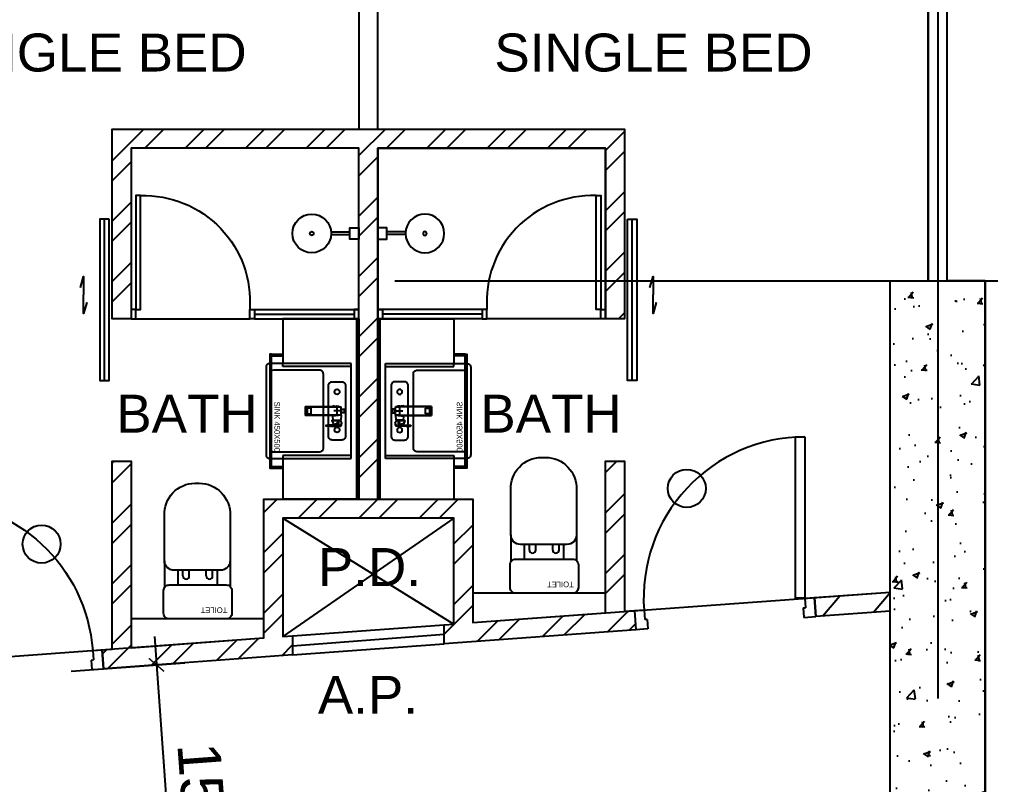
# Model space of a CAD drawing. Header units: millimetres. Extents: x 1500 to 71987, y 7230 to 49618.
# Drawn here: x 41162 to 46278, y 32797 to 36827 of the extents above; entities that cross this region are included whole.
import ezdxf
from ezdxf.enums import TextEntityAlignment as Align

# ---------------------------------------------------------------- set-up
doc = ezdxf.new("R2010")
doc.units = ezdxf.units.MM
doc.header["$MEASUREMENT"] = 0
doc.linetypes.add('CENTERX2', pattern=[101.6, 63.5, -12.7, 12.7, -12.7])
doc.layers.get('0').update_dxf_attribs({"color": 8})
doc.layers.get('Defpoints').update_dxf_attribs({"color": 8})
doc.layers.add('00-NONPLOT', color=8, linetype='Continuous', plot=False)
doc.layers.add('LP-Nonplot', color=8, linetype='Continuous', plot=False)
for name, color, linetype in [('Default', 8, 'Continuous'), ('Door', 8, 'Continuous'), ('Dry Wall', 8, 'Continuous'), ('FSD', 8, 'Continuous'), ('GBP A.P.', 8, 'Continuous'), ('GBP Dim', 8, 'Continuous'), ('GBP Text 200', 8, 'Continuous'), ('grid', 8, 'CENTERX2'), ('hatch', 8, 'Continuous'), ('LP-Sanitary', 8, 'Continuous'), ('LP-Sanitary2', 8, 'Continuous'), ('LP-WC', 8, 'Continuous'), ('PD', 8, 'Continuous'), ('PD DOOR', 8, 'Continuous'), ('TEXT', 8, 'Continuous'), ('TEXT Ref', 8, 'Continuous'), ('WALL-NEW', 8, 'Continuous'), ('WALL-STRUCTURE', 8, 'Continuous'), ('zzz-room mix', 8, 'Continuous')]:
    doc.layers.add(name, color=color, linetype=linetype)
doc.layers.add('LP-Furn built-in', color=8, linetype='Continuous', lineweight=0)
doc.styles.add('BH', font='arial.ttf')
doc.dimstyles.new('200 GBP', dxfattribs={"dimscale": 1.5, "dimtxt": 150, "dimasz": 50, "dimexe": 100, "dimexo": 50, "dimgap": 50, "dimtad": 1, "dimdec": 0, "dimzin": 0, "dimdsep": 46, "dimtxsty": 'BH', "dimblk": 'ARCHTICK', "dimcen": 0.09, "dimdle": 100, "dimclrd": 9, "dimclre": 9, "dimclrt": 1, "dimadec": 0, "dimazin": 0, "dimtfac": 1, "dimtdec": 0, "dimtix": 1, "dimtmove": 2, "dimatfit": 3, "dimldrblk": 'ARCHTICK', "dimfxl": 300, "dimfxlon": 1, "dimtolj": 1, "dimtzin": 0, "dimarcsym": 0})

# ---------------------------------------------------------------- blocks, each defined once
blk = doc.blocks.new('DR1CR2')
at = {"layer": 'Door'}
for p, q in [((-50, 0), (-50, -50)), ((-50, 0), (0, 0)), ((0, 0), (0, -75)), ((-62.5, -50), (-50, -50)), ((-62.5, -50), (-62.5, -100)), ((-62.5, -100), (0, -100)), ((0, -75), (0, -100))]:
    blk.add_line(p, q, dxfattribs=at)
blk = doc.blocks.new('pln_toilet')
for p, q in [((-170.1, -306.5), (-170.1, -171.6)), ((175.5, -306.5), (175.5, -165.2)), ((-78.2, -226.9), (-78.2, -256.5)), ((-45, -226.9), (-45, -256.5)), ((44.7, -226.9), (44.7, -256.5)), ((77.9, -226.9), (77.9, -256.5))]:
    blk.add_line(p, q)
for points in [[(180, -30), (180, -149.3, -0.414214), (150, -179.3), (-150, -179.3, -0.414214), (-180, -149.3), (-180, -30, -0.414214), (-150, 0), (150, 0, -0.414214)], [(175.5, -306.5), (175.5, -545.1, -0.424695), (14, -715.1), (-7.8, -715.1, -0.423698), (-170.1, -545.1), (-170.1, -306.5, -0.414214), (-120.1, -256.5), (125.5, -256.5, -0.414214)]]:
    blk.add_lwpolyline(points, format="xyb", close=True)
for points in [[(-101.9, -256.5), (-101.9, -179.3)], [(102.9, -179.3), (102.9, -256.5)]]:
    blk.add_lwpolyline(points)
for centre in [(-61.6, -226.9), (61.3, -226.9)]:
    blk.add_arc(centre, 16.6, 0, 180)
at = {"layer": '00-NONPLOT', "insert": (-155.8, -31.2), "char_height": 30, "width": 702.887, "attachment_point": 1}
blk.add_mtext('TOILET', dxfattribs=at)
blk = doc.blocks.new('SEANNOT_GROUP2')
at = {"layer": 'Default'}
blk.add_line((81.5, 351.1), (81.5, 317.9), dxfattribs=at)
blk = doc.blocks.new('SEANNOT_GROUP3')
at = {"layer": 'Default'}
blk.add_line((99.8, 335.2), (63.8, 335.2), dxfattribs=at)
blk = doc.blocks.new('ghtfdgd')
at = {"layer": 'LP-Sanitary'}
for p, q in [((79214.2, -115039.6), (79218.2, -114994.6)), ((79215.7, -115019.1), (79215.7, -115005.6)), ((79215.7, -115005.6), (79217.2, -115005.6)), ((79220.2, -114994.6), (79217.1, -115027.9)), ((79220.2, -114994.6), (79218.2, -114994.6)), ((79218.9, -115183.4), (79220.2, -114994.6)), ((79261.1, -114994.6), (79220.2, -114994.6)), ((79230.7, -114993.6), (79230.7, -114979.6)), ((79231.2, -114979.1), (79250.2, -114979.1)), ((79250.2, -114994.1), (79231.2, -114994.1)), ((79238.9, -114994.1), (79238.9, -114994.6)), ((79242.4, -114994.6), (79242.4, -114994.1)), ((79250.7, -114979.6), (79250.7, -114993.6)), ((79263.2, -114994.6), (79261.1, -114994.6)), ((79261.1, -114994.6), (79262.4, -115183.4)), ((79264.2, -115027.9), (79261.1, -114994.6)), ((79263.2, -114994.6), (79288.7, -114996.6)), ((79263.2, -114994.6), (79267.1, -115039.6)), ((79288.7, -115037.7), (79288.7, -114996.6)), ((79290.7, -115009.4), (79290.7, -115000.9)), ((79290.7, -115009.6), (79290.7, -115009.4)), ((79290.7, -115010.3), (79290.7, -115009.6)), ((79290.7, -115044.4), (79290.7, -115010.3)), ((79290.9, -115010.4), (79310.4, -115018.6)), ((79290.9, -115010.4), (79290.9, -115044.5)), ((79310.7, -115017.8), (79291, -115009.5)), ((79291, -115009.5), (79291, -115009.5)), ((79291, -115009.5), (79291, -115009.5)), ((79310.4, -115018.6), (79310.5, -115018.7)), ((79310.5, -115018.7), (79310.5, -115027.4)), ((79310.7, -115017.8), (79314.8, -115009.2)), ((79315.2, -115010.7), (79313.6, -115020.4)), ((79315.2, -115010.7), (79317.3, -115050.4)), ((79318, -115050.2), (79316, -115010.5)), ((79317.3, -115002.9), (79318.9, -114997.5)), ((79319.4, -115044.7), (79317.3, -115002.9)), ((79318.7, -114997.4), (79318.9, -114997.5)), ((79319.3, -114997.6), (79318.9, -114997.4)), ((79318.9, -114997.5), (79319.4, -114997.7)), ((79319.4, -114997.7), (79319.4, -115044.7)), ((79319.8, -115045.3), (79319.8, -114998.3)), ((79217.1, -115027.9), (79214.2, -115039.6)), ((79217.1, -115039.6), (79214.2, -115039.6)), ((79217.5, -115184.4), (79217.1, -115027.9)), ((79264.2, -115027.9), (79263.8, -115184.4)), ((79264.2, -115027.9), (79267.1, -115039.6)), ((79267.1, -115039.6), (79264.2, -115039.6)), ((79288.7, -115037.7), (79267.1, -115039.6)), ((79290.7, -115044.7), (79290.7, -115044.4)), ((79290.9, -115044.5), (79310.4, -115036.3)), ((79291, -115044.9), (79310.7, -115036.6)), ((79310.4, -115036.3), (79310.5, -115036.2)), ((79310.5, -115036.2), (79310.5, -115027.4)), ((79313.5, -115028.9), (79313.5, -115020.8)), ((79313.5, -115020.8), (79317.3, -115050.9)), ((79313.5, -115028.9), (79313.5, -115036.9)), ((79313.5, -115036.9), (79317.3, -115075.5)), ((79313.5, -115037), (79317.3, -115075.5)), ((79313.6, -115020.5), (79313.6, -115020.4)), ((79317.3, -115050.5), (79313.6, -115020.5)), ((79317.3, -115050.4), (79317.3, -115050.5)), ((79317.3, -115051.4), (79317.3, -115063.3)), ((79317.3, -115075.1), (79317.3, -115063.3)), ((79317.7, -115051.6), (79318.9, -115052.3)), ((79317.7, -115063.5), (79317.7, -115051.6)), ((79317.7, -115063.5), (79317.7, -115075.4)), ((79319.4, -115051), (79318, -115050.2)), ((79318.9, -115074.8), (79318.9, -115052.3)), ((79319.4, -115044.7), (79319.4, -115051)), ((79319.8, -115051.6), (79319.8, -115045.3)), ((79319.8, -115051.9), (79319.8, -115051.6)), ((79319.8, -115051.9), (79319.8, -115074.4)), ((79317.7, -115075.4), (79318.9, -115074.8)), ((79318, -115076), (79319.3, -115075.3)), ((79319.8, -115074.4), (79319.8, -115074.6)), ((79225, -115154.8), (79225, -115173.1)), ((79255.3, -115153.8), (79226, -115153.8)), ((79255.3, -115154), (79226, -115154)), ((79256.3, -115173.1), (79256.3, -115154.8)), ((79218.9, -115183.4), (79217.5, -115184.4)), ((79217.5, -115184.4), (79263.8, -115184.4)), ((79262.4, -115183.4), (79218.9, -115183.4)), ((79226, -115174.1), (79255.3, -115174.1)), ((79262.4, -115183.4), (79263.8, -115184.4))]:
    blk.add_line(p, q, dxfattribs=at)
for centre, radius, start, end in [((79240.7, -115019.1), 25, 180, 185.7425), ((79231.2, -114979.6), 0.5, 90, 180), ((79231.2, -114993.6), 0.5, 180, 270), ((79250.2, -114979.6), 0.5, 0, 90), ((79250.2, -114993.6), 0.5, 270, 0), ((79280.3, -115017.1), 20, 56.8024, 65.1654), ((79290.9, -115000.9), 0.2, 127.8526, 180), ((79511, -115282.7), 357.7, 125.8498, 127.9825), ((79530.3, -115308.3), 389.7, 125.9264, 127.8836), ((79234, -109870), 5139.5, 270.6358, 270.8997), ((79227.2, -108854.2), 6155.7, 270.59451, 270.81562), ((79288.3, -115009.7), 2.67, 3.1953, 9.3367), ((79301.7, -114992.9), 0.28, 69.6864, 135.2011), ((79319.7, -114996.5), 23.1, 247.1252, 247.4995), ((79314, -115009.4), 0.822, 12.8215, 37.3786), ((79314.7, -115011.5), 2.53, 77.4972, 90.7881), ((79315.1, -115009.5), 0.509, 38.0096, 78.4052), ((84763.2, -116562.2), 5664.7, 164.0221, 164.0885), ((79313.8, -115010.5), 2.18, 358.6743, 36.2852), ((79318.5, -114997.9), 0.689, 55.9542, 80.1325), ((79319, -114998.3), 0.8, 0.0065, 61.4767), ((79280.3, -115017.1), 20, 294.8346, 301.6128), ((79290.9, -115044.7), 0.2, 180.014, 293.047), ((79339.3, -115104.4), 73.6, 112.7571, 112.8748), ((79312.3, -115020.9), 1.23, 6.0946, 11.5159), ((79308.7, -115037.4), 4.84, 5.245, 7.1928), ((79310.7, -115037.3), 2.83, 5.6454, 8.8147), ((79317.8, -115050.7), 0.54, 62.2217, 149.6873), ((79305.3, -115051.3), 11.9, 359.6229, 2.1624), ((79315.7, -115050), 2.38, 342.3129, 353.972), ((79317.3, -115050.2), 0.738, 359.2113, 2.9985), ((79319.1, -115051.6), 0.688, 1.5121, 63.734), ((79313.2, -115075.2), 4.12, 356.1198, 1.3814), ((79317.8, -115075.5), 0.494, 177.6992, 295.8531), ((79318.6, -115075.3), 0.938, 181.0891, 220.2205), ((79319, -115074.6), 0.786, 294.1963, 0.4917)]:
    blk.add_arc(centre, radius, start, end, dxfattribs=at)
for centre, major_axis, ratio, start_param, end_param in [((79290.9, -115000.9), (0.2, 0), 0.870233, 1.308042, 3.141593), ((79290.9, -115009.4), (0.2, 0), 0.870251, 1.333095, 3.141593), ((79290.9, -115010.3), (0.2, 0), 0.5, 3.141593, 4.712389), ((79290.9, -115000.9), (0.123, -0.158), 0.834595, 2.099205, 3.141593), ((79290.9, -115000.9), (0.123, -0.158), 0.834595, 3.141593, 3.165459), ((79290.9, -115010), (0.077, 0.836), 0.04975, 4.217846, 5.325586), ((79301.6, -114992.9), (0.117, -0.162), 0.844851, 2.109561, 3.167674), ((79310.4, -115018.2), (-0.311, -0.737), 0.21898, 1.092037, 2.210933), ((79310.5, -115018.3), (-0.309, -0.738), 0.217421, 1.09135, 2.210755), ((79315.1, -115009.6), (0.173, 0.708), 0.018166, 0.444134, 0.918054), ((79315.3, -115009.6), (0.412, 0.321), 0.549065, 0.513637, 1.195391), ((79315.7, -115010.9), (-0.499, -0.026), 0.868619, 4.118709, 5.82428), ((79316.8, -115003.6), (0.961, -0.275), 0.902908, 1.271288, 1.565184), ((79318.4, -114998), (-0.211, -0.772), 0.117484, 2.694436, 3.141054), ((79318.5, -114998.1), (-0.382, -0.703), 0.237912, 2.705017, 3.14394), ((79319, -114998.3), (-0.382, -0.703), 0.237912, 2.705017, 3.141091), ((79319, -114998.3), (-0.8, 0), 0.876594, 3.141494, 4.164132), ((79290.9, -115044.4), (0.2, 0), 0.5, 3.141593, 4.712389), ((79290.9, -115044.1), (-0.077, 0.836), 0.04975, 2.065339, 3.17308), ((79310.4, -115035.9), (-0.311, 0.737), 0.21898, 2.049556, 3.141593), ((79310.5, -115035.8), (-0.309, 0.738), 0.217421, 2.050243, 3.169648), ((79310.4, -115035.9), (-0.311, 0.737), 0.21898, 3.141593, 3.168451), ((79314.3, -115020.6), (-0.782, -0.167), 0.921627, 5.682069, 6.099643), ((79314.3, -115020.8), (-0.794, -0.099), 0.898005, 5.760928, 6.175764), ((79314.3, -115036.7), (0.793, 0.106), 0.789486, 3.026004, 3.133916), ((79314.3, -115036.9), (0.796, 0.077), 0.827125, 3.057559, 3.141593), ((79317.8, -115050.6), (-0.5, -0.016), 0.857677, 4.139605, 5.842177), ((79317.8, -115050.9), (-0.5, -0.02), 0.273668, 4.356492, 6.23412), ((79317.8, -115063.3), (-0.5, 0), 0.5, 0.054498, 1.448623), ((79319, -115045.3), (-0.8, 0), 0.876594, 3.141494, 4.164132), ((79317.8, -115075.5), (-0.494, 0.079), 0.969108, 0.192451, 2.070079), ((79226, -115154.8), (-1, 0), 0.992546, 4.712389, 6.283185), ((79226, -115154.9), (1, 0), 0.890286, 1.570796, 3.141593), ((79226, -115173.1), (1, 0), 0.992546, 3.141593, 4.712389), ((79255.3, -115154.8), (-1, 0), 0.992546, 3.141593, 4.712389), ((79255.3, -115154.9), (1, 0), 0.890286, 0, 1.570796), ((79255.3, -115173.1), (1, 0), 0.992546, 4.712389, 6.283185)]:
    blk.add_ellipse(centre, major_axis=major_axis, ratio=ratio, start_param=start_param, end_param=end_param, dxfattribs=at)
for points, knots in [([(79291, -115009.5), (79291, -115009.5), (79290.9, -115009.5), (79290.8, -115009.6), (79290.7, -115009.6), (79290.7, -115009.6)], [0, 0, 0, 0, 0.5, 0.5, 1, 1, 1, 1]), ([(79291, -115000.7), (79291, -115000.8), (79291, -115000.8), (79291, -115000.9), (79291, -115001.2), (79291, -115001.4), (79291, -115001.7), (79291, -115002.7), (79291, -115003.8), (79291, -115004.8), (79291, -115006.3), (79291, -115007.8), (79291, -115009.2)], [0, 0, 0, 0, 0.02306, 0.02306, 0.02306, 0.115301, 0.115301, 0.115301, 0.484264, 0.484264, 0.484264, 1, 1, 1, 1]), ([(79301.6, -114992.7), (79301.9, -114992.8), (79302.2, -114992.9), (79302.5, -114993), (79305, -114993.6), (79307.5, -114994.3), (79310.1, -114995), (79312.9, -114995.8), (79315.8, -114996.6), (79318.7, -114997.4)], [0, 0, 0, 0, 0.051688, 0.051688, 0.051688, 0.494848, 0.494848, 0.494848, 1, 1, 1, 1]), ([(79310.5, -115018.7), (79310.9, -115018.8), (79311.2, -115019), (79311.9, -115019.4), (79312.2, -115019.7), (79312.8, -115020.1), (79313, -115020.3), (79313.4, -115020.5), (79313.5, -115020.5), (79313.5, -115020.7)], [0, 0, 0, 0, 0.25, 0.25, 0.5, 0.5, 0.75, 0.75, 1, 1, 1, 1]), ([(79313.6, -115020.4), (79313.5, -115020.2), (79313.5, -115020), (79313.3, -115019.6), (79313.2, -115019.3), (79312.7, -115018.8), (79312.3, -115018.6), (79311.6, -115018.2), (79311.2, -115018), (79310.8, -115017.9)], [0, 0, 0, 0, 0.25, 0.25, 0.5, 0.5, 0.75, 0.75, 1, 1, 1, 1]), ([(79314.8, -115009.2), (79314.8, -115009.2), (79314.9, -115009.2), (79314.9, -115009.2), (79315, -115009.2), (79315, -115009.2), (79315.1, -115009.2), (79315.2, -115009.2)], [0, 0, 0, 0, 0.25, 0.25, 0.5, 0.5, 1, 1, 1, 1]), ([(79317.1, -115002.7), (79317, -115003), (79316.9, -115003.3), (79316.8, -115003.6), (79316.5, -115004.7), (79316.2, -115005.8), (79315.9, -115006.9), (79315.7, -115007.6), (79315.4, -115008.3), (79315.2, -115009)], [0, 0, 0, 0, 0.131954, 0.131954, 0.131954, 0.659772, 0.659772, 0.659772, 1, 1, 1, 1]), ([(79315.2, -115009.2), (79315.2, -115009.2), (79315.2, -115009.2), (79315.2, -115009.2), (79315.2, -115009.2), (79315.2, -115009.2)], [0, 0, 0, 0, 0.5, 0.5, 1, 1, 1, 1]), ([(79315.2, -115009.2), (79315.3, -115009.3), (79315.3, -115009.4), (79315.3, -115009.5), (79315.3, -115009.6), (79315.3, -115009.8), (79315.3, -115009.8), (79315.3, -115009.9), (79315.3, -115010), (79315.2, -115010.2), (79315.2, -115010.3), (79315.2, -115010.5), (79315.2, -115010.6), (79315.2, -115010.7)], [0, 0, 0, 0, 0.125, 0.125, 0.25, 0.25, 0.375, 0.375, 0.5, 0.5, 0.75, 0.75, 1, 1, 1, 1]), ([(79318.7, -114997.4), (79318.6, -114997.5), (79318.6, -114997.7), (79318.5, -114997.9), (79318.2, -114999), (79317.9, -115000.1), (79317.5, -115001.2), (79317.4, -115001.7), (79317.2, -115002.2), (79317.1, -115002.7)], [0, 0, 0, 0, 0.095324, 0.095324, 0.095324, 0.707603, 0.707603, 0.707603, 1, 1, 1, 1]), ([(79310.5, -115036.2), (79310.9, -115036.1), (79311.2, -115035.9), (79311.9, -115035.6), (79312.2, -115035.5), (79312.8, -115035.6), (79313, -115035.7), (79313.4, -115036.2), (79313.5, -115036.5), (79313.5, -115036.8)], [0, 0, 0, 0, 0.25, 0.25, 0.5, 0.5, 0.75, 0.75, 1, 1, 1, 1]), ([(79310.8, -115036.5), (79311, -115036.5), (79311.3, -115036.3), (79311.8, -115036.2), (79312.2, -115036.1), (79312.5, -115036), (79312.8, -115036), (79313, -115036), (79313.1, -115036.1), (79313.2, -115036.2), (79313.4, -115036.3), (79313.5, -115036.6), (79313.5, -115036.7), (79313.5, -115036.8)], [0, 0, 0, 0, 0.124812, 0.2213171, 0.3092796, 0.3899271, 0.4711589, 0.5451559, 0.6166529, 0.6889172, 0.7974179, 0.8896188, 0.9816515, 0.9816515, 0.9816515, 0.9816515]), ([(79317.3, -115050.5), (79317.3, -115050.5), (79317.3, -115050.5), (79317.3, -115050.6), (79317.3, -115050.6), (79317.3, -115050.7), (79317.3, -115050.8), (79317.3, -115050.9)], [0, 0, 0, 0, 0.25, 0.25, 0.5, 0.5, 1, 1, 1, 1]), ([(79317.3, -115051.4), (79317.3, -115051.5), (79317.3, -115051.5), (79317.5, -115051.6), (79317.6, -115051.6), (79317.7, -115051.6)], [0, 0, 0, 0, 0.5, 0.5, 1, 1, 1, 1]), ([(79317.7, -115051.6), (79317.7, -115051.6), (79317.7, -115051.5), (79317.8, -115051.4), (79317.8, -115051.3), (79317.8, -115051.1), (79317.8, -115051), (79317.9, -115050.9), (79317.9, -115050.8), (79317.9, -115050.7)], [0, 0, 0, 0, 0.25, 0.25, 0.5, 0.5, 0.75, 0.75, 1, 1, 1, 1]), ([(79319.4, -115051), (79319.4, -115051), (79319.4, -115051), (79319.4, -115051), (79319.4, -115051), (79319.4, -115051), (79319.4, -115051), (79319.4, -115051.1), (79319.4, -115051.1), (79319.4, -115051.2), (79319.4, -115051.2), (79319.3, -115051.3), (79319.3, -115051.3), (79319.3, -115051.4), (79319.3, -115051.5), (79319.2, -115051.6), (79319.2, -115051.6), (79319.1, -115051.7), (79319.1, -115051.8), (79319, -115051.9), (79319, -115052), (79318.9, -115052.1), (79318.9, -115052.1), (79318.9, -115052.2), (79318.9, -115052.3), (79318.9, -115052.3), (79318.9, -115052.3), (79318.9, -115052.3), (79318.9, -115052.3), (79318.9, -115052.3), (79318.9, -115052.3)], [0, 0, 0, 0, 0.000034, 0.000034, 0.000034, 0.03445, 0.03445, 0.03445, 0.175251, 0.175251, 0.175251, 0.317196, 0.317196, 0.317196, 0.479622, 0.479622, 0.479622, 0.662074, 0.662074, 0.662074, 0.829132, 0.829132, 0.829132, 0.958486, 0.958486, 0.958486, 0.999966, 0.999966, 0.999966, 1, 1, 1, 1]), ([(79319.8, -115051.9), (79319.8, -115052), (79319.7, -115052), (79319.7, -115052.1), (79319.6, -115052.2), (79319.4, -115052.3), (79319.3, -115052.3), (79319.1, -115052.3), (79319, -115052.3), (79318.9, -115052.3)], [0, 0, 0, 0, 0.25, 0.25, 0.5, 0.5, 0.75, 0.75, 1, 1, 1, 1]), ([(79317.3, -115075.1), (79317.3, -115075.2), (79317.3, -115075.2), (79317.5, -115075.3), (79317.6, -115075.3), (79317.7, -115075.4)], [0, 0, 0, 0, 0.5, 0.5, 1, 1, 1, 1]), ([(79319.8, -115074.4), (79319.8, -115074.5), (79319.7, -115074.5), (79319.7, -115074.6), (79319.6, -115074.7), (79319.4, -115074.8), (79319.3, -115074.8), (79319.1, -115074.8), (79319, -115074.8), (79318.9, -115074.8)], [0, 0, 0, 0, 0.25, 0.25, 0.5, 0.5, 0.75, 0.75, 1, 1, 1, 1]), ([(79319.3, -115075.3), (79319.3, -115075.3), (79319.3, -115075.3), (79319.2, -115075.3), (79319.2, -115075.3), (79319.1, -115075.3), (79319.1, -115075.2), (79319, -115075.2), (79319, -115075.1), (79318.9, -115075.1), (79318.9, -115075), (79318.9, -115074.9), (79318.9, -115074.9), (79318.9, -115074.9), (79318.9, -115074.8), (79318.9, -115074.8), (79318.9, -115074.8), (79318.9, -115074.8), (79318.9, -115074.8)], [0.3296223, 0.3296223, 0.3296223, 0.3296223, 0.4796217, 0.4796217, 0.4796217, 0.6620737, 0.6620737, 0.6620737, 0.829132, 0.829132, 0.829132, 0.9584856, 0.9584856, 0.9584856, 0.9999655, 0.9999655, 0.9999655, 1, 1, 1, 1])]:
    blk.add_open_spline(points, degree=3, knots=knots, dxfattribs=at)
for points, degree in [([(79301.8, -114992.7), (79301.7, -114992.6), (79301.7, -114992.7), (79301.6, -114992.7)], 3), ([(79318.6, -114997.3), (79316.3, -114996.6), (79310.7, -114995.1), (79301.8, -114992.7)], 3), ([(79313.5, -115028.9), (79313.5, -115028.4), (79313.4, -115028), (79312.3, -115027.4), (79311.4, -115027.4), (79310.5, -115027.4)], 5), ([(79317.9, -115075.9), (79317.9, -115076), (79318, -115076), (79318, -115075.9)], 3)]:
    blk.add_open_spline(points, degree=degree, dxfattribs=at)
at = {"layer": 'LP-Nonplot'}
for name in ['SEANNOT_GROUP3', 'SEANNOT_GROUP2']:
    blk.add_blockref(name, (79159.1, -115352.3), dxfattribs=at)
blk = doc.blocks.new('SINK')
at = {"layer": '00-NONPLOT'}
for p, q in [((-75421.8, -44774), (-75421.8, -45134)), ((-74951.8, -44774), (-74951.8, -45134)), ((-75421.8, -45134), (-75436.8, -45134)), ((-74951.8, -45134), (-74936.8, -45134))]:
    blk.add_line(p, q, dxfattribs=at)
blk.add_lwpolyline([(-75321.1, -44804.3), (-75053.8, -44804.3, -0.414214), (-75033.8, -44824.3), (-75033.8, -44873.8, -0.414214), (-75053.8, -44893.8), (-75321.1, -44893.8, -0.414214), (-75341.1, -44873.8), (-75341.1, -44824.3, -0.414214)], format="xyb", close=True, dxfattribs=at)
for centre in [(-75287.6, -44849), (-75087.4, -44849)]:
    blk.add_circle(centre, 13.4, dxfattribs=at)
at = {"layer": 'LP-Sanitary'}
blk.add_line((-74936.8, -44774), (-75436.8, -44774), dxfattribs=at)
blk.add_lwpolyline([(-75436.8, -44774), (-75436.8, -45203.2, 0.414214), (-75416.8, -45223.2), (-74956.8, -45223.2, 0.414214), (-74936.8, -45203.2), (-74936.8, -44774)], format="xyb", dxfattribs=at)
blk.add_lwpolyline([(-75401.8, -44941.1), (-75401.8, -45183.3, 0.414117), (-75381.8, -45203.2), (-74991.8, -45203.2, 0.41431), (-74971.8, -45183.2), (-74971.8, -44941.1, 0.414117), (-74991.8, -44921.1), (-75381.8, -44921.1, 0.41431)], format="xyb", close=True, dxfattribs=at)
at = {"layer": 'LP-Furn built-in'}
blk.add_blockref('ghtfdgd', (-154427.4, 70168.1), dxfattribs=at)
at = {"layer": '00-NONPLOT', "insert": (-75236.2, -45149.9), "char_height": 30, "width": 702.887, "attachment_point": 1, "rotation": 0}
blk.add_mtext('SINK 450X500', dxfattribs=at)
blk = doc.blocks.new('pln_sink 1100x380')
at = {"ltscale": 1000}
for p, q in [((0, 0), (400, 0)), ((400, 0), (400, -235)), ((459.9, -184.9), (400, -184.9)), ((459.9, -194.9), (400, -194.9)), ((400, -735), (400, -950)), ((459.9, -776.6), (400, -776.6)), ((459.9, -786.6), (400, -786.6)), ((0, -950), (400, -950))]:
    blk.add_line(p, q, dxfattribs=at)
for points in [[(10, -950), (10, 0), (0, 0), (0, -950), (10, -950)], [(10, 0), (10, -950), (0, -950), (0, 0), (10, 0)]]:
    blk.add_lwpolyline(points, dxfattribs=at)
at = {"ltscale": 200}
blk.add_lwpolyline([(459.9, -184.9), (468.4, -184.9), (468.4, -786.6), (459.9, -786.6)], close=True, dxfattribs=at)
at = {"layer": 'LP-Furn built-in', "extrusion": (0, 0, -1), "zscale": -1, "rotation": 270}
blk.add_blockref('SINK', (44734, -75671.8), dxfattribs=at)
blk = doc.blocks.new('pln_shower head')
at = {"ltscale": 100}
for points in [[(101, 9.1), (200, 9.1)], [(101, -5.9), (200, -5.9)]]:
    blk.add_lwpolyline(points, dxfattribs=at)
at = {"ltscale": 0.5}
blk.add_lwpolyline([(248, 30.1), (248, -29.9), (200, -29.9), (200, 30.1)], close=True, dxfattribs=at)
at = {"ltscale": 100}
blk.add_circle((0, 0), 101.9, dxfattribs=at)
at = {"layer": '00-NONPLOT'}
blk.add_circle((0, 0), 10, dxfattribs=at)
blk = doc.blocks.new('A$C65CE4B9A')
at = {"layer": 'grid', "ltscale": 200}
for p, q in [((-23000, 10500), (-23000, -20450)), ((-66500, 0), (0, 0))]:
    blk.add_line(p, q, dxfattribs=at)
blk = doc.blocks.new('_ArchTick')
at = {"color": 0, "const_width": 0.1}
blk.add_lwpolyline([(0.5, 0.5), (-0.5, -0.5)], dxfattribs=at)
blk = doc.blocks.new('*D178')
at = {"layer": 'Defpoints', "color": 0, "transparency": 16777216}
for p in [(35646.7, 32970.1), (41997, 31881.6), (35760, 31424.2)]:
    blk.add_point(p, dxfattribs=at)
at = {"layer": 'GBP Dim', "color": 9, "lineweight": -2, "transparency": 16777216}
for p, q in [((41872.7, 33577.1), (42008, 31732)), ((41434.9, 33394.6), (42033.3, 33438.4)), ((41548.2, 31848.7), (42146.6, 31892.6))]:
    blk.add_line(p, q, dxfattribs=at)
at = {"layer": 'GBP Dim', "color": 9, "lineweight": -2, "transparency": 16777216, "xscale": 75, "yscale": 75, "zscale": 75}
for p, rotation in [((41883.7, 33427.5), 94.19418278630829), ((41997, 31881.6), 274.1941827863083)]:
    blk.add_blockref('_ArchTick', p, dxfattribs=dict(at, rotation=rotation))
at = {"layer": 'GBP Dim', "transparency": 16777216, "insert": (42129.7, 32668.4), "char_height": 225, "attachment_point": 5, "rotation": 274.1942, "style": 'BH'}
blk.add_mtext('\\A1;1550', dxfattribs=at)
blk = doc.blocks.new('*D166')
at = {"layer": 'Defpoints', "color": 0, "transparency": 16777216}
for p in [(46050, 39185.1), (46736.8, 39185.1), (45850, 31649.9)]:
    blk.add_point(p, dxfattribs=at)
at = {"layer": 'GBP Dim', "color": 9, "lineweight": -2, "transparency": 16777216}
for p, q in [((46736.8, 31499.9), (46736.8, 39335.1)), ((46286.8, 39185.1), (46886.8, 39185.1)), ((46286.8, 31649.9), (46886.8, 31649.9))]:
    blk.add_line(p, q, dxfattribs=at)
at = {"layer": 'GBP Dim', "color": 9, "lineweight": -2, "transparency": 16777216, "xscale": 75, "yscale": 75, "zscale": 75}
for p, rotation in [((46736.8, 39185.1), 90), ((46736.8, 31649.9), 270)]:
    blk.add_blockref('_ArchTick', p, dxfattribs=dict(at, rotation=rotation))
at = {"layer": 'GBP Dim', "transparency": 16777216, "insert": (46546.9, 35417.5), "char_height": 225, "attachment_point": 5, "rotation": 90, "style": 'BH'}
blk.add_mtext('\\A1;7535', dxfattribs=at)

msp = doc.modelspace()

# ---------------------------------------------------------------- hatches: boundary and pattern name
at = {"layer": 'hatch'}
h = msp.add_hatch(dxfattribs=at)
h.set_pattern_fill('ANSI32', color=256, scale=600, style=0)
h.set_pattern_definition([(45, (321972.65, -85797.18), (-159.09903, 159.09903), []), (45, (322078.72, -85797.18), (-159.09903, 159.09903), [])])
edge = h.paths.add_edge_path()
edge.add_line((44402.5, 33712.4), (44409.9, 33612.7))
edge.add_line((44409.9, 33612.7), (43400.1, 33538.7))
edge.add_line((43400.1, 33538.7), (43400.1, 33638.9))
edge.add_line((43400.1, 33638.9), (43450, 33642.6))
edge.add_line((43450, 33642.6), (43450, 34199.6))
edge.add_line((43450, 34199.6), (42550, 34199.6))
edge.add_line((42550, 34199.6), (42550, 33576.6))
edge.add_line((42550, 33576.6), (42599.9, 33580.3))
edge.add_line((42599.9, 33580.3), (42599.9, 33480))
edge.add_line((42599.9, 33480), (41604.8, 33407))
edge.add_line((41604.8, 33407), (41597.5, 33506.7))
edge.add_line((41597.5, 33506.7), (41650, 33510.6))
edge.add_line((41650, 33510.6), (41650, 34499.6))
edge.add_line((41650, 34499.6), (41750, 34499.6))
edge.add_line((41750, 34499.6), (41750, 33517.9))
edge.add_line((41750, 33517.9), (42450, 33569.3))
edge.add_line((42450, 33569.3), (42450, 34299.6))
edge.add_line((42450, 34299.6), (42950, 34299.6))
edge.add_line((42950, 34299.6), (42950, 36149.6))
edge.add_line((42950, 36149.6), (41750, 36149.6))
edge.add_line((41750, 36149.6), (41750, 35249.6))
edge.add_line((41750, 35249.6), (41650, 35249.6))
edge.add_line((41650, 35249.6), (41650, 36249.6))
edge.add_line((41650, 36249.6), (44350, 36249.6))
edge.add_line((44350, 36249.6), (44350, 35249.6))
edge.add_line((44350, 35249.6), (44250, 35249.6))
edge.add_line((44250, 35249.6), (44250, 36149.6))
edge.add_line((44250, 36149.6), (43050, 36149.6))
edge.add_line((43050, 36149.6), (43050, 34299.6))
edge.add_line((43050, 34299.6), (43550, 34299.6))
edge.add_line((43550, 34299.6), (43550, 33649.9))
edge.add_line((43550, 33649.9), (44250, 33701.3))
edge.add_line((44250, 33701.3), (44250, 34499.6))
edge.add_line((44250, 34499.6), (44350, 34499.6))
edge.add_line((44350, 34499.6), (44350, 33708.6))
h = msp.add_hatch(dxfattribs=at)
h.set_pattern_fill('AR-CONC', color=256, scale=2, style=0)
h.set_pattern_definition([(50, (-576161.28, 762350.3), (364.36934, -31.87817), [38.1, -419.1]), (355, (-576161.28, 762350.3), (-70.48565, 382.11329), [30.48, -335.28]), (100.451, (-576130.9, 762347.65), (293.885, 350.23338), [32.38, -356.18]), (46.1842, (-576161.3, 762451.9), (542.15808, -84.08466), [57.15, -628.65]), (96.6356, (-576116.1, 762444.9), (474.80847, 494.8511), [48.57, -534.27]), (351.184, (-576161.3, 762451.9), (474.8092, 494.85024), [45.72, -502.92]), (21, (-576110.48, 762426.5), (303.22976, -204.53104), [38.1, -419.1]), (326, (-576110.48, 762426.5), (123.60406, 368.37593), [30.48, -335.28]), (71.4514, (-576085.2, 762409.46), (426.83298, 163.84572), [32.38, -356.18]), (37.5, (-576161.28, 762350.3), (6.177207, 169.110078), [0, -331.216, 0, -340.36, 0, -336.55]), (7.5, (-576161.28, 762350.3), (133.639325, 200.36115), [0, -194.056, 0, -323.596, 0, -128.27]), (327.5, (-576274.56, 762350.3), (271.18119, -11.457488), [0, -127, 0, -396.24, 0, -525.78]), (317.5, (-576325.36, 762350.3), (296.25836, 50.85298), [0, -165.1, 0, -263.144, 0, -373.38])])
h.paths.add_polyline_path([(46250, 32650), (45750, 32650), (45750, 35450), (46250, 35450)])
h = msp.add_hatch(dxfattribs=at)
h.set_pattern_fill('ANSI32', color=256, scale=30, style=0)
h.set_pattern_definition([(49.1942, (24300, 32138), (-216.2924, 186.737), []), (49.1942, (24434.34, 32147.85), (-216.2924, 186.737), [])])
h.paths.add_polyline_path([(45750, 33811.3), (45350, 33781.9), (45357.3, 33682.2), (45750, 33711)])

# ---------------------------------------------------------------- linework, layer by layer
at = {"layer": 'Door'}
for points in [[(41634.9, 35774.6), (41584.9, 35774.6), (41584.9, 34924.6), (41634.9, 34924.6)], [(44365.1, 35774.6), (44415.1, 35774.6), (44415.1, 34924.6), (44365.1, 34924.6)]]:
    msp.add_lwpolyline(points, close=True, dxfattribs=at)
for points in [[(41609.9, 34924.6), (41609.9, 35774.6)], [(44390.1, 34924.6), (44390.1, 35774.6)], [(41482.8, 35415.4), (41500, 35473), (41500, 35375.7)], [(44482.8, 35415.4), (44500, 35473), (44500, 35375.7)], [(41517.2, 35336), (41500, 35278.4), (41500, 35375.7)], [(44517.2, 35336), (44500, 35278.4), (44500, 35375.7)], [(45300.1, 34628.3), (45300.1, 33778.3), (45250.1, 33778.3), (45250.1, 34628.3), (45300.1, 34628.3)]]:
    msp.add_lwpolyline(points, dxfattribs=at)
for points in [[(45300.1, 34628.3, 0.43582), (44452.4, 33716.1)], [(40699.9, 34290.9, -0.392932), (41547.6, 33503.1)]]:
    msp.add_lwpolyline(points, format="xyb", dxfattribs=at)
at = {"layer": 'Dry Wall'}
for points in [[(45950, 35450), (46050, 35450), (46050, 39183.1), (45950, 39175.8), (45950, 35450)], [(43050, 36249.6), (43050, 38963.1), (42950, 38955.8), (42950, 36249.6)]]:
    msp.add_lwpolyline(points, dxfattribs=at)
at = {"layer": 'FSD'}
for centre in [(44677.5, 34356.9), (41278.5, 34063.6)]:
    msp.add_circle(centre, 100, dxfattribs=at)
at = {"layer": 'LP-Furn built-in'}
for points in [[(41482.8, 35415.4), (41500, 35473), (41500, 35375.7)], [(44482.8, 35415.4), (44500, 35473), (44500, 35375.7)], [(41517.2, 35336), (41500, 35278.4), (41500, 35375.7)], [(44517.2, 35336), (44500, 35278.4), (44500, 35375.7)]]:
    msp.add_lwpolyline(points, dxfattribs=at)
at = {"layer": 'LP-Sanitary'}
for points in [[(42950, 35249.6), (42950, 36149.6), (41750, 36149.6), (41750, 35299.6)], [(43050, 35249.6), (43050, 36149.6), (44250, 36149.6), (44250, 35249.6)], [(42400, 35299.6), (42950, 35299.6), (42950, 35299.6)], [(42400, 35249.6), (42950, 35249.6), (42950, 35274.6)], [(42400, 35274.6), (42925, 35274.6)], [(42950, 35299.6), (42925, 35299.6), (42925, 35249.6), (42950, 35249.6), (42950, 35299.6)], [(43600, 35299.6), (43050, 35299.6), (43050, 35299.6)], [(43050, 35299.6), (43075, 35299.6), (43075, 35249.6), (43050, 35249.6), (43050, 35299.6)], [(43600, 35249.6), (43050, 35249.6), (43050, 35274.6)], [(43600, 35274.6), (43075, 35274.6)], [(41775, 35249.6), (42375, 35249.6)], [(44275, 35249.6), (43625, 35249.6)]]:
    msp.add_lwpolyline(points, dxfattribs=at)
for points in [[(41800, 35899.6), (41775, 35899.6), (41775, 35299.6), (41800, 35299.6)], [(44200, 35899.6), (44225, 35899.6), (44225, 35299.6), (44200, 35299.6)], [(41775, 35299.6), (41750, 35299.6), (41750, 35249.6), (41775, 35249.6)], [(42375, 35299.6), (42400, 35299.6), (42400, 35249.6), (42375, 35249.6)], [(43625, 35299.6), (43600, 35299.6), (43600, 35249.6), (43625, 35249.6)], [(44225, 35299.6), (44250, 35299.6), (44250, 35249.6), (44225, 35249.6)]]:
    msp.add_lwpolyline(points, close=True, dxfattribs=at)
for points in [[(41800, 35899.1, -0.444386), (42375, 35299.6)], [(44200, 35899.1, 0.444386), (43625, 35299.6)]]:
    msp.add_lwpolyline(points, format="xyb", dxfattribs=at)
at = {"layer": 'LP-WC'}
for points in [[(44250, 33805.1), (43550, 33805.1)], [(42450, 33669.4), (41750, 33669.4)]]:
    msp.add_lwpolyline(points, dxfattribs=at)
at = {"layer": 'PD', "ltscale": 20}
for points in [[(42550, 34199.6), (43450, 33642.6)], [(43450, 34199.6), (42550, 33576.6)]]:
    msp.add_lwpolyline(points, dxfattribs=at)
at = {"layer": 'PD'}
for points in [[(42599.9, 33580.3), (43400.1, 33638.9)], [(42599.9, 33480), (43400.1, 33538.7)]]:
    msp.add_lwpolyline(points, dxfattribs=at)
at = {"layer": 'PD DOOR'}
msp.add_lwpolyline([(42599.9, 33528.1), (43400.1, 33588.8)], dxfattribs=at)
at = {"layer": 'WALL-NEW'}
for points in [[(44402.5, 33712.4), (44409.9, 33612.7), (43400.1, 33538.7), (43400.1, 33638.9), (43450, 33642.6), (43450, 34199.6), (42550, 34199.6), (42550, 33576.6), (42599.9, 33580.3), (42599.9, 33480), (41604.8, 33407), (41597.5, 33506.7), (41650, 33510.6), (41650, 34499.6), (41750, 34499.6), (41750, 33517.9), (42450, 33569.3), (42450, 34299.6), (42950, 34299.6), (42950, 36149.6), (41750, 36149.6), (41750, 35249.6), (41650, 35249.6), (41650, 36249.6), (44350, 36249.6), (44350, 35249.6), (44250, 35249.6), (44250, 36149.6), (43050, 36149.6), (43050, 34299.6), (43550, 34299.6), (43550, 33649.9), (44250, 33701.3), (44250, 34499.6), (44350, 34499.6), (44350, 33708.6)], [(45750, 33711), (45357.3, 33682.2), (45350, 33781.9), (45750, 33811.3)], [(44402.5, 33712.5), (44350, 33708.6)]]:
    msp.add_lwpolyline(points, dxfattribs=at)
at = {"layer": 'WALL-STRUCTURE'}
msp.add_lwpolyline([(46250, 32650), (45750, 32650), (45750, 35450), (46250, 35450)], close=True, dxfattribs=at)
at = {"layer": 'zzz-room mix'}
for points in [[(34465, 32983.8), (39535, 33355.6), (39535, 34054.1), (40635, 34054.1), (40635, 33436.3), (42450, 33569.3), (42450, 34299.6), (43550, 34299.6), (43550, 33649.9), (45750, 33811.3), (45750, 35450), (45950, 35450), (45950, 39175.8), (42850.3, 38948.4), (42813.7, 39447.1), (40117, 39249.4), (40153.6, 38750.7), (36846.4, 38508.1), (36809.8, 39006.8), (34117, 38809.3)], [(48450, 31649.9), (45850, 31649.9), (45850, 32650), (46250, 32650), (46250, 35450), (46050, 35450), (46049.9, 39183.1), (48813.7, 39385.8)]]:
    msp.add_lwpolyline(points, dxfattribs=at)

# ---------------------------------------------------------------- block references
at = {"layer": 'Door', "rotation": 4.194154122729267}
msp.add_blockref('DR1CR2', (45350, 33781.9), dxfattribs=at)
at = {"layer": 'Door', "extrusion": (0, 0, -1), "zscale": -1, "rotation": 355.8058458772707}
msp.add_blockref('DR1CR2', (-44402.5, 33712.5), dxfattribs=at)
at = {"layer": 'Door', "extrusion": (0, 0, -1), "xscale": -1, "zscale": -1, "rotation": 355.8057885743348}
msp.add_blockref('DR1CR2', (-41597.5, 33506.7), dxfattribs=at)
at = {"layer": 'LP-Sanitary'}
msp.add_blockref('pln_shower head', (42702, 35699.5), dxfattribs=at)
at = {"layer": 'LP-Sanitary', "xscale": -1}
msp.add_blockref('pln_shower head', (43298, 35699.5), dxfattribs=at)
at = {"layer": 'LP-Sanitary2', "xscale": -1}
msp.add_blockref('pln_sink 1100x380', (42950, 35249.6), dxfattribs=at)
at = {"layer": 'LP-Sanitary2'}
msp.add_blockref('pln_sink 1100x380', (43050, 35249.6), dxfattribs=at)
at = {"layer": 'LP-Sanitary2', "rotation": 180}
for p in [(43926.3, 33805.1), (42101.3, 33669.4)]:
    msp.add_blockref('pln_toilet', p, dxfattribs=at)
at = {"layer": 'TEXT Ref'}
msp.add_blockref('A$C65CE4B9A', (69000, 35450), dxfattribs=at)

# ---------------------------------------------------------------- texts
at = {"layer": 'GBP A.P.', "style": 'BH'}
msp.add_text('A.P.', height=200, rotation=0, dxfattribs=at).set_placement((42997.9, 33169.7), align=Align.CENTER)
at = {"layer": 'GBP Text 200', "style": 'BH'}
for s, p in [('SINGLE BED', (41520.5, 36552.5)), ('SINGLE BED', (44502.2, 36552.5)), ('BATH', (42044.5, 34650.4)), ('BATH', (43962.5, 34650.4))]:
    msp.add_text(s, height=200, dxfattribs=at).set_placement(p, align=Align.CENTER)
at = {"layer": 'TEXT', "style": 'BH'}
msp.add_text('P.D.', height=200, dxfattribs=at).set_placement((43005.8, 33842.6), align=Align.CENTER)

# ---------------------------------------------------------------- dimensions: what is measured, and where the dimension line sits
at = {"layer": 'GBP Dim'}
dim = msp.add_linear_dim(base=(46736.8, 39185.1), p1=(45850, 31649.9), p2=(46050, 39185.1), angle=90, dimstyle='200 GBP', override={"dimclrt": 256}, dxfattribs=at)
dim.commit()
dim.dimension.update_dxf_attribs({"geometry": '*D166', "text_midpoint": (46546.9, 35417.5)})
dim = msp.add_aligned_dim(p1=(35646.7, 32970.1), p2=(35760, 31424.2), distance=6253.8, dimstyle='200 GBP', override={"dimclrt": 256}, dxfattribs=at)
dim.commit()
dim.dimension.update_dxf_attribs({"geometry": '*D178', "text_midpoint": (42129.7, 32668.4)})

doc.saveas('drawing.dxf')
